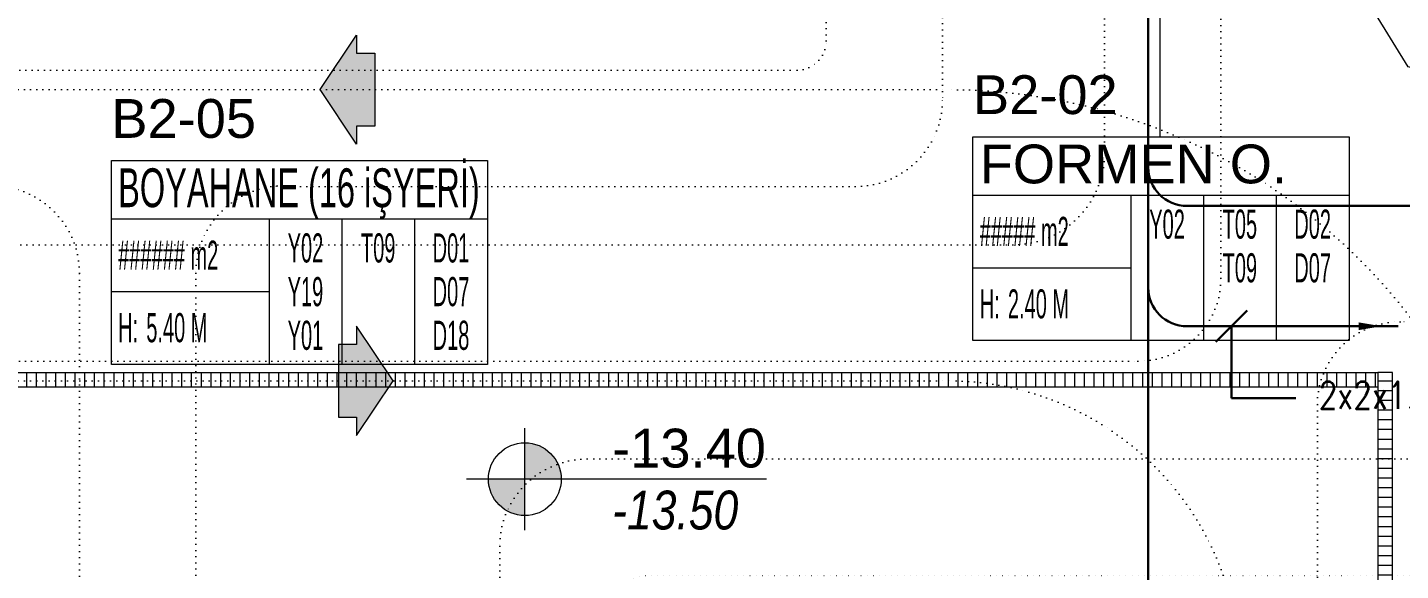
# Model space of a CAD drawing. Header units: metres. Extents: x -19121 to 152404, y -12107 to 46241.
# Drawn here: x 1951 to 3366, y 6484 to 7044 of the extents above; entities that cross this region are included whole.
import ezdxf
from ezdxf.enums import TextEntityAlignment as Align

# ---------------------------------------------------------------- set-up
doc = ezdxf.new("R2010")
doc.units = ezdxf.units.M
doc.header["$LTSCALE"] = 50
doc.header["$MEASUREMENT"] = 0
doc.linetypes.add('DOT2', pattern=[0.125, 0, -0.125])
doc.layers.get('0').update_dxf_attribs({"color": 9, "lineweight": 9})
for name, color, linetype, lineweight in [('01', 9, 'Continuous', 9), ('06D', 9, 'Continuous', 9), ('21', 9, 'Continuous', 9), ('21_mahal200', 9, 'Continuous', 9), ('E-MODÜL HATTI', 6, 'Continuous', 30), ('E-YAZI', 7, 'Continuous', 30)]:
    doc.layers.add(name, color=color, linetype=linetype, lineweight=lineweight)
doc.styles.add('Arial', font='arial.ttf', dxfattribs={"height": 2.5})
doc.styles.add('E-YAZI', font='txttw.shx', dxfattribs={"height": 200})
doc.styles.add('MuuM_TEXT-ITALIC', font='ARIALNI.TTF')
doc.styles.add('MuuM_TEXT-STANDART', font='ARIALN.TTF')
doc.dimstyles.new('MuuM_DIM200', dxfattribs={"dimscale": 20, "dimtxt": 2, "dimasz": 1, "dimexe": 1, "dimexo": 1, "dimgap": 1, "dimtad": 1, "dimdec": 1, "dimrnd": 0.5, "dimdsep": 46, "dimtxsty": 'MuuM_TEXT-STANDART', "dimblk": 'ARCHTICK', "dimcen": 0, "dimdle": 0.15, "dimclrd": 256, "dimclre": 256, "dimclrt": 256, "dimadec": 0, "dimazin": 0, "dimtfac": 5, "dimtdec": 1, "dimtix": 1, "dimtmove": 2, "dimatfit": 3, "dimldrblk": 'DOT', "dimfxl": 3, "dimfxlon": 1, "dimtolj": 1, "dimlwd": -1, "dimlwe": -1, "dimarcsym": 0})

# ---------------------------------------------------------------- blocks, each defined once
blk = doc.blocks.new('2.bod.sitatik')
at = {"layer": '01'}
blk.add_lwpolyline([(2911.6, -800.5), (3399.2, -1591.8), (3464.9, -1609), (3454.7, -1647.6), (3373.6, -1626.4), (2877.6, -821.5), (2911.6, -800.5)], close=True, dxfattribs=at)
blk = doc.blocks.new('p-ızgara')
at = {"layer": '06D'}
h = blk.add_hatch(dxfattribs=at)
h.set_pattern_fill('_USER', color=252, scale=10, angle=90, style=0, pattern_type=0)
h.set_pattern_definition([(90, (-7e-12, -8630), (-10, 6e-16), [])])
h.paths.add_polyline_path([(1257.5, -1941.6), (3342.5, -1941.6), (3342.5, -1956.6), (1257.5, -1956.6)])
h = blk.add_hatch(dxfattribs=at)
h.set_pattern_fill('_USER', color=252, scale=10, angle=180, style=0, pattern_type=0)
h.set_pattern_definition([(180, (11.635, -8630), (-1e-15, -10), [])])
h.paths.add_polyline_path([(3342.5, -1941.6), (3342.5, -3444), (3357.5, -3444), (3357.5, -1941.6)])
for points in [[(1257.5, -1941.6), (3342.5, -1941.6), (3342.5, -1956.6), (1257.5, -1956.6)], [(3342.5, -1941.6), (3342.5, -3444), (3357.5, -3444), (3357.5, -1941.6)]]:
    blk.add_lwpolyline(points, close=True, dxfattribs=at)
blk = doc.blocks.new('0_elevationtarget-p-bk')
h = blk.add_hatch(color=250)
h.paths.add_polyline_path([(1.875, 0, 0.414214), (0, 1.875), (0, 0)])
h.paths.add_polyline_path([(0, 0), (-1.875, 0, 0.414214), (0, -1.875)])
blk.add_line((0, -2.625), (0, 2.625))
blk.add_lwpolyline([(12.453, 0), (-3, 0)])
blk.add_circle((0, 0), 1.875)
at = {"style": 'Arial'}
blk.add_attdef('BITMISKOT', text='', height=2, dxfattribs=at).set_placement((4.5, 0), align=Align.BOTTOM_LEFT)
at = {"style": 'MuuM_TEXT-ITALIC'}
blk.add_attdef('FINISHINGFLOORLEVEL', text='', height=2, dxfattribs=at).set_placement((4.5, -0.592), align=Align.TOP_LEFT)
blk = doc.blocks.new('0_arrow1')
blk.add_hatch(color=254).paths.add_polyline_path([(0, 0), (-22.5, -15), (-15, -15), (-15, -22.5), (15, -22.5), (15, -15), (22.5, -15)])
at = {"linetype": 'ByBlock', "lineweight": -2}
blk.add_lwpolyline([(15, -22.5), (-15, -22.5), (-15, -15), (-22.5, -15), (0, 0), (22.5, -15), (15, -15)], close=True, dxfattribs=at)
blk.add_point((0, 0))
blk = doc.blocks.new('_ArchTick')
at = {"color": 0, "linetype": 'ByBlock', "const_width": 0.15}
blk.add_lwpolyline([(-0.5, -0.5), (0.5, 0.5)], dxfattribs=at)
blk = doc.blocks.new('_Dot')
at = {"color": 0, "linetype": 'ByBlock', "lineweight": -2}
blk.add_line((-0.5, 0), (-1, 0), dxfattribs=at)
at = {"color": 0, "linetype": 'ByBlock', "const_width": 0.5}
blk.add_lwpolyline([(-0.25, 0, 1), (0.25, 0, 1)], format="xyb", close=True, dxfattribs=at)
blk = doc.blocks.new('0_roomno2')
blk.add_lwpolyline([(19.375, -10.5), (0, -10.5), (0, 0), (19.375, 0)], close=True)
for points in [[(0, -3), (19.375, -3)], [(8.125, -3), (8.125, -10.5)], [(11.875, -3), (11.875, -10.5)], [(15.625, -3), (15.625, -10.5)], [(0, -6.75), (8.125, -6.75)]]:
    blk.add_lwpolyline(points)
at = {"style": 'MuuM_TEXT-STANDART', "width": 0.6}
blk.add_text('H:', height=1.5, dxfattribs=at).set_placement((0.35, -8.608), align=Align.MIDDLE_LEFT)
at = {"style": 'Arial'}
blk.add_attdef('ODANO', (0, 1.17), '', height=2, dxfattribs=at)
blk.add_attdef('MEKANADI', text='', height=2, dxfattribs=at).set_placement((0.35, -3), align=Align.BOTTOM_LEFT)
at = {"style": 'MuuM_TEXT-STANDART', "width": 0.6}
for tag, p in [('M2', (0.35, -4.875)), ('TEMIZTAVANYUKSEKLIGI', (1.8, -8.608))]:
    blk.add_attdef(tag, text='', height=1.5, dxfattribs=at).set_placement(p, align=Align.MIDDLE_LEFT)
for tag, p in [('YER01', (10, -4.5)), ('TAVAN01', (13.75, -4.5)), ('DUVAR01', (17.5, -4.5)), ('YER02', (10, -6.75)), ('TAVAN02', (13.75, -6.75)), ('DUVAR02', (17.5, -6.75)), ('YER03', (10, -9)), ('TAVAN03', (13.75, -9)), ('DUVAR03', (17.5, -9))]:
    blk.add_attdef(tag, text='', height=1.5, dxfattribs=at).set_placement(p, align=Align.MIDDLE_CENTER)
blk = doc.blocks.new('2.bod.Mimari')
at = {"layer": '06D', "linetype": 'DOT2'}
for points in [[(2897.84, -1210.88), (3060.69, -1373.73), (3060.69, -1715.29, -0.4142136), (2966.19, -1809.79), (1311.79, -1809.79, 0.4142136), (1226.29, -1895.29), (1226.29, -3734.29), (1346.29, -3734.29), (1346.29, -2024.29, -0.4142136), (1440.79, -1929.79), (3095.19, -1929.79, 0.4142136), (3180.69, -1844.29), (3180.69, -1332.19), (2978.61, -1130.11)], [(402.38, -2372, 0.4142136), (372.38, -2402), (372.38, -3732.3), (252.38, -3732.3), (252.38, -2342, -0.4142136), (342.38, -2252), (1048.17, -2252, 0.4142136), (1078.17, -2222), (1078.17, -1719.8, -0.4142136), (1168.17, -1629.8), (2743.84, -1629.8, 0.4142136), (2773.84, -1599.8), (2773.84, -1315.34)], [(2893.84, -1315.34), (2893.84, -1659.8, -0.4142136), (2803.84, -1749.8), (2202.25, -1749.8)], [(1100, -4330, 0.163259), (1100, -4330), (1100, -2250, -0.4142136), (1700, -1650), (2900, -1650, -0.4142136), (3500, -2250), (3500, -4330), (3500, -4330)], [(2004.39, -1838.97, 0.3751049), (1926.54, -1749.8)], [(2214.39, -1748.97, 0.4142136), (2124.39, -1838.97), (2124.39, -3732.3), (2004.39, -3732.3), (2004.39, -1838.97)], [(3699.6, -1889.1), (3365.5, -1889.1, 0.4142136), (3280, -1974.6), (3280, -3734.29), (3400, -3734.29), (3400, -2103.6, -0.4142136), (3494.5, -2009.1), (3699.6, -2009.1)], [(1400, -4180), (1400, -4180, 0.3750376), (1400, -4180), (1400, -2250, -0.4142136), (1700, -1950), (2900, -1950, -0.4142136), (3200, -2250), (3200, -4330, -0.4142136), (3200, -4330), (3200, -4330)], [(3925.09, -2030.56), (2527.42, -2030.56, 0.4142136), (2437.42, -2120.56), (2437.42, -3732.3), (2557.42, -3732.3), (2557.42, -2180.56, -0.4142136), (2587.42, -2150.56), (4072.19, -2150.56, -0.4142136), (4102.19, -2180.56), (4102.19, -3758.35), (4222.19, -3758.35), (4222.19, -2119.1, 0.4142136), (4132.19, -2029.1)]]:
    blk.add_lwpolyline(points, format="xyb", dxfattribs=at)
at = {"layer": '06D', "yscale": 2.5, "zscale": 2.5}
for p, xscale, rotation in [((2252.5, -1650), 2.5, 90), ((2327.5, -1950), -2.5, 270)]:
    blk.add_blockref('0_arrow1', p, dxfattribs=dict(at, xscale=xscale, rotation=rotation))
at = {"layer": '06D'}
blk.add_blockref('p-ızgara', (0, 0), dxfattribs=at)
at = {"layer": '21', "xscale": 20, "yscale": 20, "zscale": 20}
blk.add_blockref('0_elevationtarget-p-bk', (2463.35, -2051.36), dxfattribs=at).add_auto_attribs({'BITMISKOT': '-13.40', 'FINISHINGFLOORLEVEL': '-13.50'})
at = {"layer": '21_mahal200'}
ref = blk.add_blockref('0_roomno2', (2925.15, -1698.61), dxfattribs=dict(at, xscale=20, yscale=20, zscale=20))
ref.add_attrib('ODANO', 'B2-02', (2925.15, -1675.21), dxfattribs={"layer": '0', "height": 40, "style": 'Arial'})
ref.add_attrib('MEKANADI', 'FORMEN O.', dxfattribs={"layer": '0', "height": 40, "style": 'Arial'}).set_placement((2932.15, -1758.61), align=Align.BOTTOM_LEFT)
ref.add_attrib('M2', '##### m2', dxfattribs={"layer": '0', "height": 30, "style": 'MuuM_TEXT-STANDART', "width": 0.6}).set_placement((2932.15, -1796.11), align=Align.MIDDLE_LEFT)
ref.add_attrib('TEMIZTAVANYUKSEKLIGI', '2.40 M', dxfattribs={"layer": '0', "height": 30, "style": 'MuuM_TEXT-STANDART', "width": 0.6}).set_placement((2961.15, -1870.76), align=Align.MIDDLE_LEFT)
ref.add_attrib('YER01', 'Y02', dxfattribs={"layer": '0', "height": 30, "style": 'MuuM_TEXT-STANDART', "width": 0.6}).set_placement((3125.15, -1788.61), align=Align.MIDDLE_CENTER)
ref.add_attrib('TAVAN01', 'T05', dxfattribs={"layer": '0', "height": 30, "style": 'MuuM_TEXT-STANDART', "width": 0.6}).set_placement((3200.15, -1788.61), align=Align.MIDDLE_CENTER)
ref.add_attrib('DUVAR01', 'D02', dxfattribs={"layer": '0', "height": 30, "style": 'MuuM_TEXT-STANDART', "width": 0.6}).set_placement((3275.15, -1788.61), align=Align.MIDDLE_CENTER)
ref.add_attrib('TAVAN02', 'T09', dxfattribs={"layer": '0', "height": 30, "style": 'MuuM_TEXT-STANDART', "width": 0.6}).set_placement((3200.15, -1833.61), align=Align.MIDDLE_CENTER)
ref.add_attrib('DUVAR02', 'D07', dxfattribs={"layer": '0', "height": 30, "style": 'MuuM_TEXT-STANDART', "width": 0.6}).set_placement((3275.15, -1833.61), align=Align.MIDDLE_CENTER)
ref = blk.add_blockref('0_roomno2', (2037.26, -1723.13), dxfattribs=dict(at, xscale=20, yscale=20, zscale=20))
ref.add_attrib('ODANO', 'B2-05', (2037.26, -1699.73), dxfattribs={"layer": '0', "height": 40, "style": 'Arial'})
ref.add_attrib('MEKANADI', 'BOYAHANE (16 iŞYERİ)', dxfattribs={"layer": '0', "height": 40, "style": 'Arial', "width": 0.6}).set_placement((2044.26, -1783.13), align=Align.BOTTOM_LEFT)
ref.add_attrib('M2', '###### m2', dxfattribs={"layer": '0', "height": 30, "style": 'MuuM_TEXT-STANDART', "width": 0.6}).set_placement((2044.26, -1820.63), align=Align.MIDDLE_LEFT)
ref.add_attrib('TEMIZTAVANYUKSEKLIGI', '5.40 M', dxfattribs={"layer": '0', "height": 30, "style": 'MuuM_TEXT-STANDART', "width": 0.6}).set_placement((2073.26, -1895.29), align=Align.MIDDLE_LEFT)
ref.add_attrib('YER01', 'Y02', dxfattribs={"layer": '0', "height": 30, "style": 'MuuM_TEXT-STANDART', "width": 0.6}).set_placement((2237.26, -1813.13), align=Align.MIDDLE_CENTER)
ref.add_attrib('TAVAN01', 'T09', dxfattribs={"layer": '0', "height": 30, "style": 'MuuM_TEXT-STANDART', "width": 0.6}).set_placement((2312.26, -1813.13), align=Align.MIDDLE_CENTER)
ref.add_attrib('DUVAR01', 'D01', dxfattribs={"layer": '0', "height": 30, "style": 'MuuM_TEXT-STANDART', "width": 0.6}).set_placement((2387.26, -1813.13), align=Align.MIDDLE_CENTER)
ref.add_attrib('YER02', 'Y19', dxfattribs={"layer": '0', "height": 30, "style": 'MuuM_TEXT-STANDART', "width": 0.6}).set_placement((2237.26, -1858.13), align=Align.MIDDLE_CENTER)
ref.add_attrib('DUVAR02', 'D07', dxfattribs={"layer": '0', "height": 30, "style": 'MuuM_TEXT-STANDART', "width": 0.6}).set_placement((2387.26, -1858.13), align=Align.MIDDLE_CENTER)
ref.add_attrib('YER03', 'Y01', dxfattribs={"layer": '0', "height": 30, "style": 'MuuM_TEXT-STANDART', "width": 0.6}).set_placement((2237.26, -1903.13), align=Align.MIDDLE_CENTER)
ref.add_attrib('DUVAR03', 'D18', dxfattribs={"layer": '0', "height": 30, "style": 'MuuM_TEXT-STANDART', "width": 0.6}).set_placement((2387.26, -1903.13), align=Align.MIDDLE_CENTER)
blk.add_leader([(3117.66, -1386.49), (3117.66, -1698.61)], dimstyle='MuuM_DIM200', override={"dimasz": 1, "dimfxl": 10}, dxfattribs=at)

msp = doc.modelspace()

# ---------------------------------------------------------------- linework, layer by layer
at = {"layer": 'E-MODÜL HATTI', "ltscale": 50}
for p, q in [((3105.7, 7071.8), (3105.7, 5447.8)), ((4513.1, 6860.2), (3145.7, 6860.2)), ((3363.4, 6736.2), (3145.7, 6736.2))]:
    msp.add_line(p, q, dxfattribs=at)
msp.add_lwpolyline([(3346, 6736.2, 0, 8, 0), (3322.5, 6736.2, 0, 0, 0)], format="xyseb", dxfattribs=at)
for centre in [(3145.7, 6900.2), (3145.7, 6776.2)]:
    msp.add_arc(centre, 40, 180, 270, dxfattribs=at)
at = {"layer": 'E-YAZI', "color": 3}
for p, q in [((3207.6, 6752.4), (3175.3, 6720)), ((3191.5, 6662.2), (3191.5, 6736.2)), ((3258, 6662.2), (3191.5, 6662.2))]:
    msp.add_line(p, q, dxfattribs=at)

# ---------------------------------------------------------------- block references
for name in ['2.bod.sitatik', '2.bod.Mimari']:
    msp.add_blockref(name, (0, 8630))

# ---------------------------------------------------------------- texts
at = {"layer": 'E-YAZI', "color": 3, "style": 'E-YAZI', "width": 0.8}
msp.add_text('2x2x1.5 J-H(St)H-Fe180/PH90)', height=28, dxfattribs=at).set_placement((3281.5, 6651.2))

doc.saveas('drawing.dxf')
